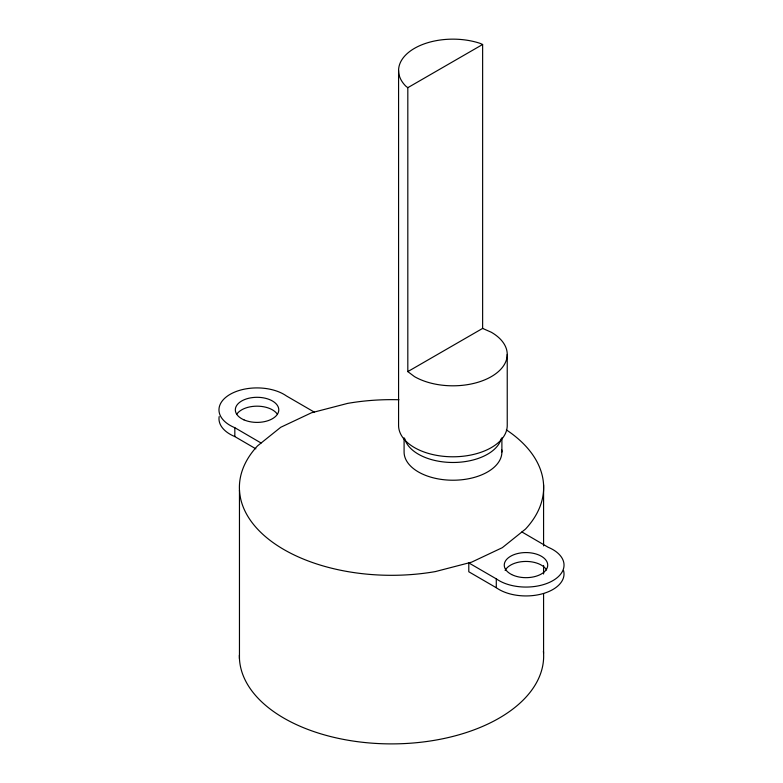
<?xml version="1.0" encoding="UTF-8"?>
<svg xmlns="http://www.w3.org/2000/svg" width="783" height="783" viewBox="0 0 783 783"><rect width="100%" height="100%" fill="white"/><g stroke="black" fill="none" stroke-linecap="round" stroke-linejoin="round"><path stroke-width="1.17" d="M506.376 429.887A152.127 87.833 0 0 1 525.51 529.073L502.304 547.679L471.542 562.184L435.328 571.59A152.127 87.833 0 0 1 273.688 543.03A152.127 87.833 0 0 1 257.529 445.889L280.735 427.283L311.497 412.778L347.711 403.372A152.127 87.833 0 0 1 398.939 399.751M407.816 371.602L407.816 87.676L482.631 44.484L482.631 328.41L407.816 371.602L414.491 376.623A54.33 31.369 0 0 0 491.323 376.623A54.33 31.369 0 0 0 491.323 332.256L482.631 328.41M482.631 44.484L480.077 43.349A54.33 31.369 0 0 0 414.491 48.34A54.33 31.369 0 0 0 405.858 86.199L407.816 87.676M314.208 412.073L286.441 395.953A38.034 21.953 0 0 0 229.282 394.838A38.034 21.953 0 0 0 234.831 427.704L234.831 436.581L255.855 448.835M521.909 531.96L548.178 547.278A38.034 21.953 0 0 1 553.708 580.144A38.034 21.953 0 0 1 496.559 579.019L468.792 562.899L468.792 571.766L496.559 587.896A38.034 21.953 0 0 0 541.64 593.994A38.034 21.953 0 0 0 563.515 570.435M234.831 427.704L261.101 443.021M543.578 484.824L543.578 545.898M543.578 565.443L543.578 573.998M543.578 593.543L543.578 653.394M507.237 354.435L507.237 425.423A54.33 31.369 0 0 1 452.907 456.792A54.33 31.369 0 0 1 398.576 425.423L398.576 70.519M501.893 437.795L501.893 451.987M496.285 578.764L496.285 587.641M404.087 437.795L404.087 451.987A48.898 28.227 0 0 0 454.815 480.204A48.898 28.227 0 0 0 501.756 449.892M239.461 490.138L239.461 658.718M543.412 651.123A152.127 87.833 0 0 1 394.975 743.87A152.127 87.833 0 0 1 239.392 655.107M234.831 436.581A38.034 21.953 0 0 1 219.171 416.566M236.916 414.001A21.728 12.548 0 0 1 256.902 406.171A21.728 12.548 0 0 1 277.074 413.835M505.123 570.464A21.728 12.548 0 0 1 525.54 561.44A21.728 12.548 0 0 1 546.573 569.975M501.345 438.46A48.898 28.227 0 0 1 452.985 462.479A48.898 28.227 0 0 1 404.635 438.46M243.944 419.854A21.728 12.548 0 0 0 278.621 411.398A21.728 12.548 0 0 0 248.593 398.293A21.728 12.548 0 0 0 243.944 419.854M511.632 574.536A21.728 12.548 0 0 0 547.297 567.577A21.728 12.548 0 0 0 519.031 553.229A21.728 12.548 0 0 0 511.632 574.536"/></g></svg>
